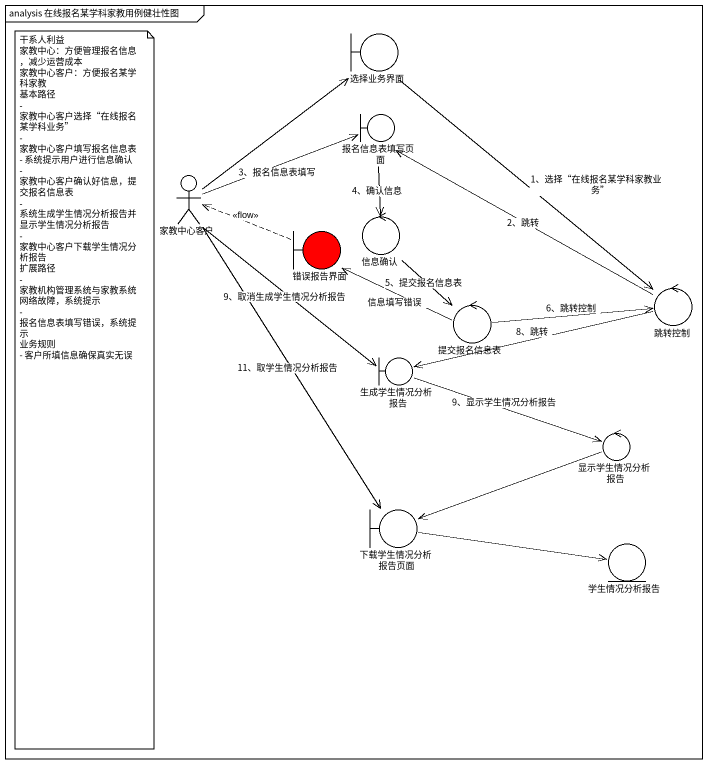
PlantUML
@startuml
mainframe analysis 在线报名某学科家教用例健壮性图
boundary 选择业务界面
boundary 报名信息表填写页面
actor 家教中心客户
boundary 错误报告界面 #FF0000
control 信息确认
control 提交报名信息表
control 跳转控制
boundary 生成学生情况分析报告
control 显示学生情况分析报告
boundary 下载学生情况分析报告页面
entity 学生情况分析报告
选择业务界面 --> 跳转控制 : 1、选择“在线报名某学科家教业务”
报名信息表填写页面 --> 信息确认 : 4、确认信息
家教中心客户 -up-> 选择业务界面
家教中心客户 -right-> 报名信息表填写页面 : 3、报名信息表填写
家教中心客户 --> 生成学生情况分析报告 : 9、取消生成学生情况分析报告
家教中心客户 --> 下载学生情况分析报告页面 : 11、取学生情况分析报告
错误报告界面 .left.> 家教中心客户 : <<flow>>
信息确认 --> 提交报名信息表 : 5、提交报名信息表
提交报名信息表 -left-> 错误报告界面 : 信息填写错误
提交报名信息表 -right-> 跳转控制 : 6、跳转控制
跳转控制 -left-> 报名信息表填写页面 : 2、跳转
生成学生情况分析报告 <-right- 跳转控制 : 8、跳转
生成学生情况分析报告 -right-> 显示学生情况分析报告 : 9、显示学生情况分析报告
显示学生情况分析报告 -left-> 下载学生情况分析报告页面
下载学生情况分析报告页面 -right-> 学生情况分析报告
note as N1
  干系人利益
  家教中心：方便管理报名信息，减少运营成本
  家教中心客户：方便报名某学科家教
  基本路径
  - 家教中心客户选择“在线报名某学科业务”
  - 家教中心客户填写报名信息表
  - 系统提示用户进行信息确认
  - 家教中心客户确认好信息，提交报名信息表
  - 系统生成学生情况分析报告并显示学生情况分析报告
  - 家教中心客户下载学生情况分析报告
  扩展路径
  - 家教机构管理系统与家教系统网络故障，系统提示
  - 报名信息表填写错误，系统提示
  业务规则
  - 客户所填信息确保真实无误
end note
@enduml
